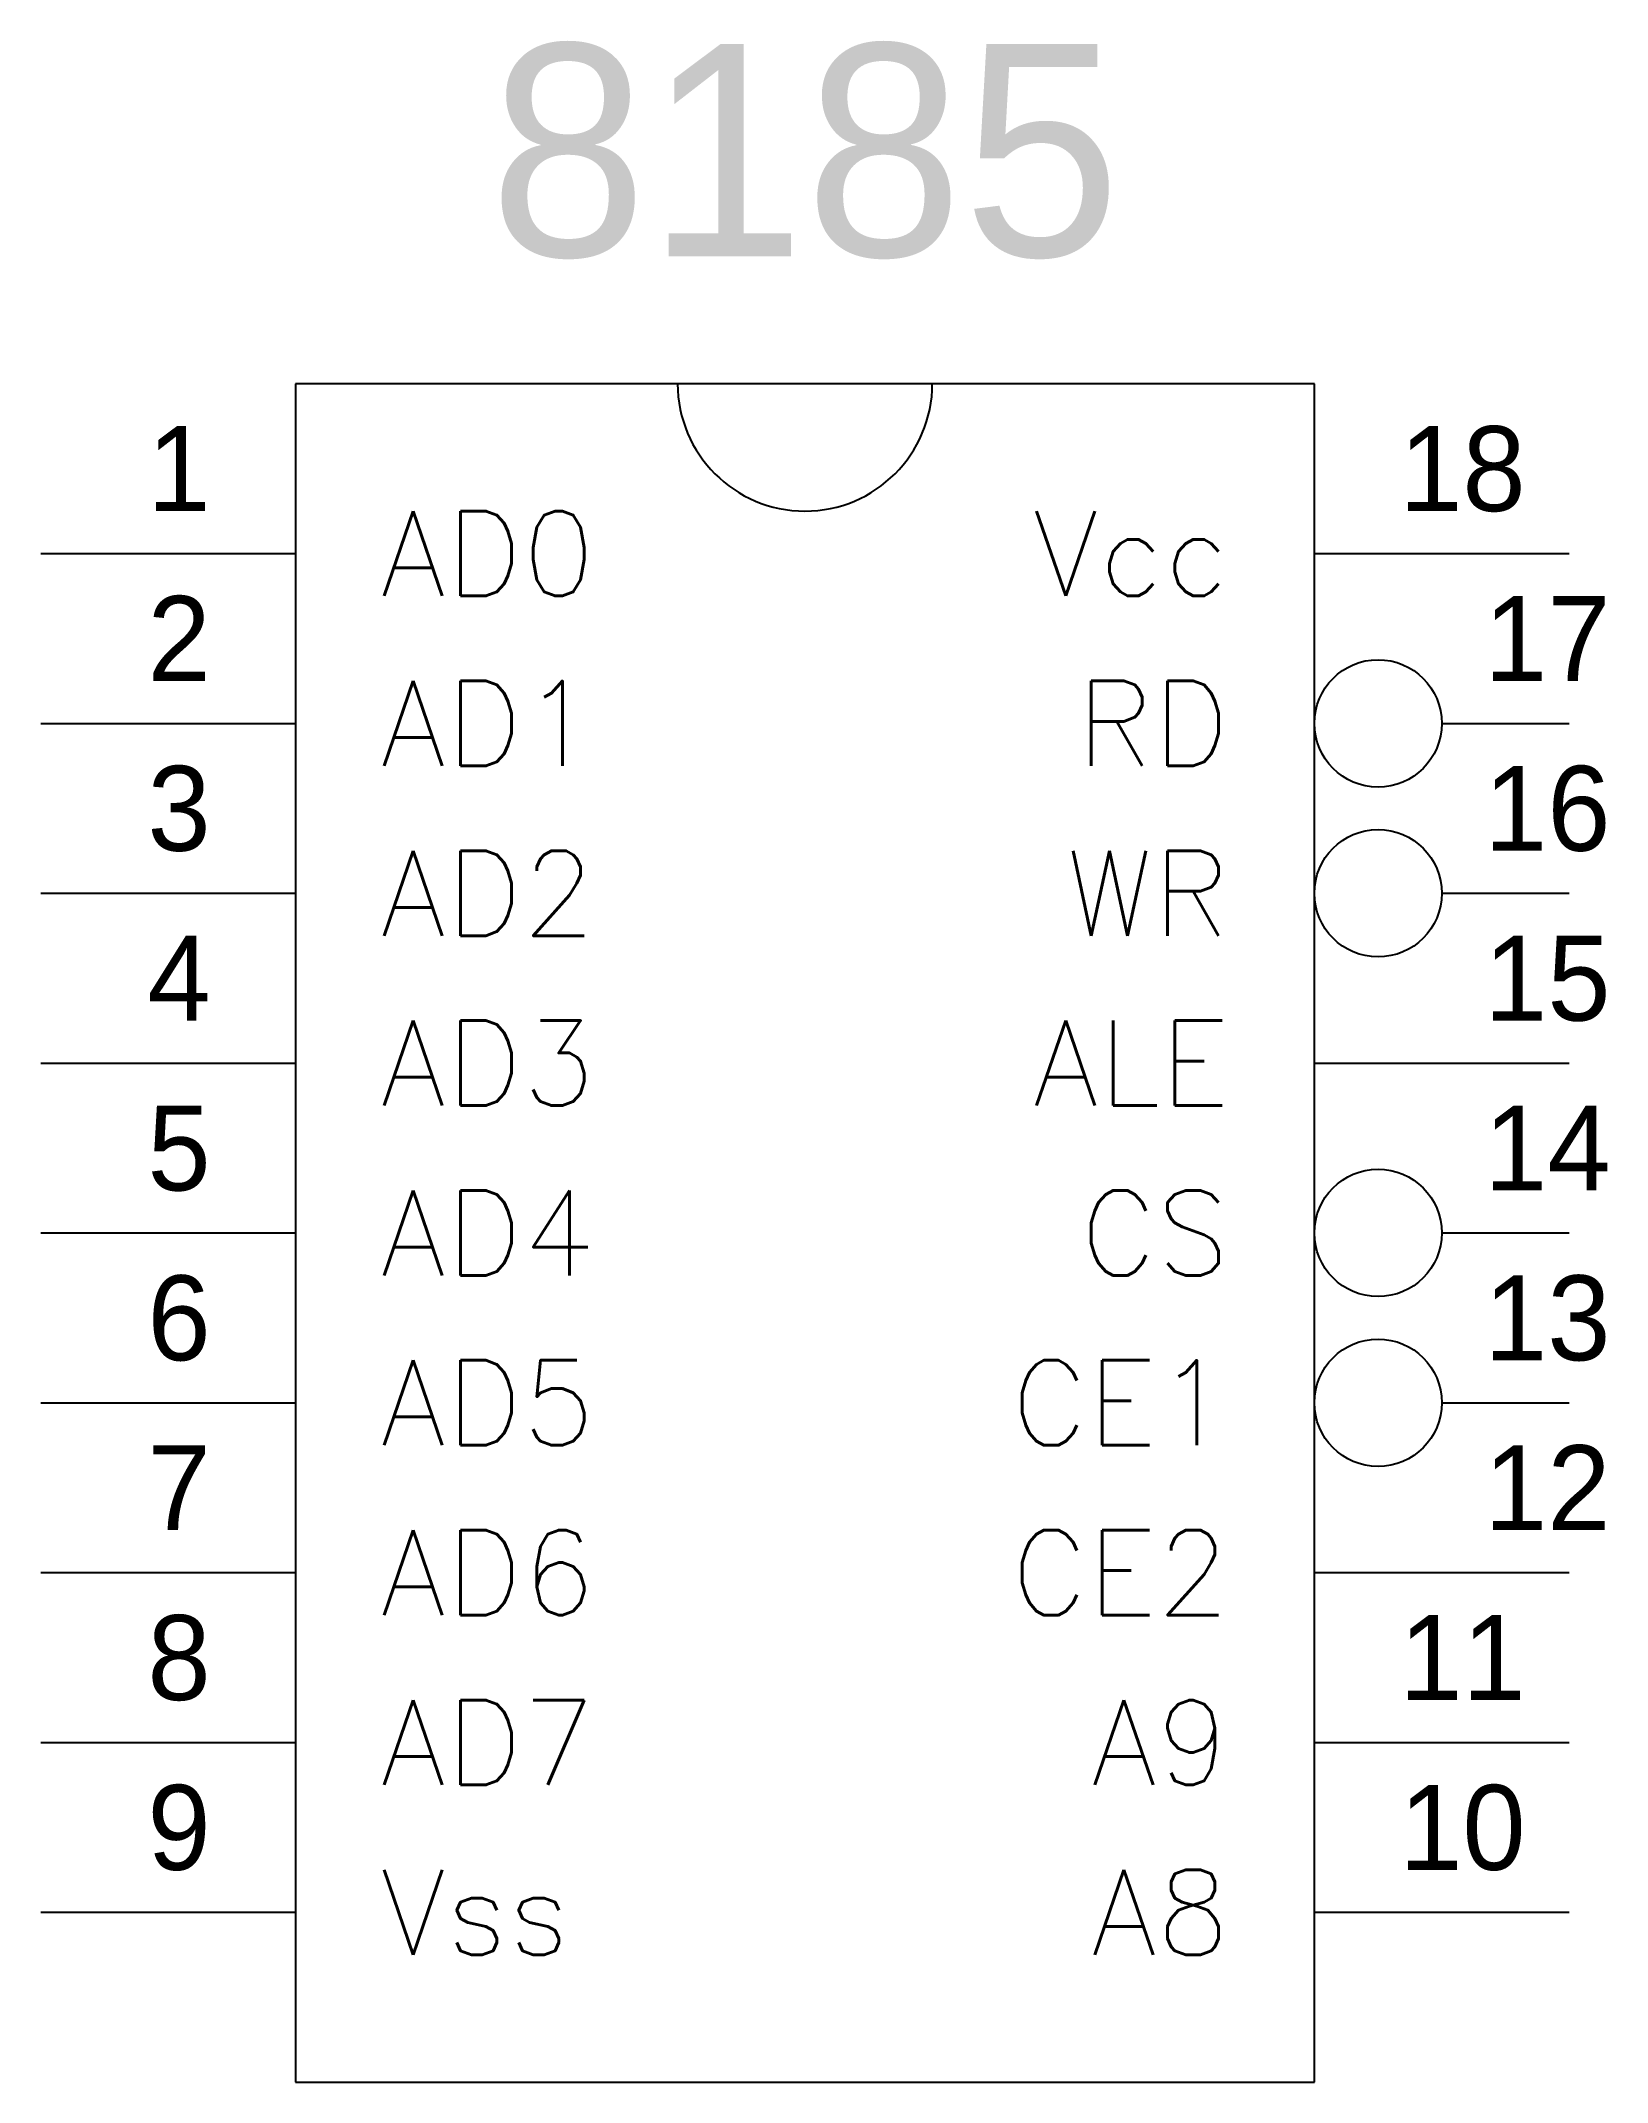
# Model space of a CAD drawing. Extents: x 3.6 to 5.44, y 2.2 to 4.6.
import ezdxf
from ezdxf.enums import TextEntityAlignment as Align

# ---------------------------------------------------------------- set-up
doc = ezdxf.new("R2010")
doc.units = 0
doc.header["$MEASUREMENT"] = 0
doc.layers.get('0').update_dxf_attribs({"linetype": 'CONTINUOUS'})
doc.styles.add('ROMANS', font='romans')

msp = doc.modelspace()

# ---------------------------------------------------------------- linework, layer by layer
for p, q in [((3.9, 4.2), (3.9, 2.2)), ((5.1, 4.2), (3.9, 4.2)), ((5.1, 2.2), (5.1, 4.2)), ((3.6, 4), (3.9, 4)), ((5.1, 4), (5.4, 4)), ((3.6, 3.8), (3.9, 3.8)), ((5.25, 3.8), (5.4, 3.8)), ((3.6, 3.6), (3.9, 3.6)), ((5.25, 3.6), (5.4, 3.6)), ((3.6, 3.4), (3.9, 3.4)), ((5.1, 3.4), (5.4, 3.4)), ((3.6, 3.2), (3.9, 3.2)), ((5.25, 3.2), (5.4, 3.2)), ((3.6, 3), (3.9, 3)), ((5.25, 3), (5.4, 3)), ((3.6, 2.8), (3.9, 2.8)), ((5.1, 2.8), (5.4, 2.8)), ((3.6, 2.6), (3.9, 2.6)), ((5.1, 2.6), (5.4, 2.6)), ((3.6, 2.4), (3.9, 2.4)), ((5.1, 2.4), (5.4, 2.4)), ((3.9, 2.2), (5.1, 2.2))]:
    msp.add_line(p, q)
for centre in [(5.175, 3.8), (5.175, 3.6), (5.175, 3.2), (5.175, 3)]:
    msp.add_circle(centre, 0.075)
msp.add_arc((4.5, 4.2), 0.15, 180, 0)

# ---------------------------------------------------------------- texts
msp.add_text('8185', height=0.25).set_placement((4.5, 4.35), align=Align.CENTER)
for s, p in [('1', (3.8, 4.05)), ('2', (3.8, 3.85)), ('3', (3.8, 3.65)), ('4', (3.8, 3.45)), ('5', (3.8, 3.25)), ('6', (3.8, 3.05)), ('7', (3.8, 2.85)), ('8', (3.8, 2.65)), ('9', (3.8, 2.45))]:
    msp.add_text(s, height=0.1).set_placement(p, align=Align.RIGHT)
for s, p in [('18', (5.2, 4.05)), ('17', (5.3, 3.85)), ('16', (5.3, 3.65)), ('15', (5.3, 3.45)), ('14', (5.3, 3.25)), ('13', (5.3, 3.05)), ('12', (5.3, 2.85)), ('11', (5.2, 2.65)), ('10', (5.2, 2.45))]:
    msp.add_text(s, height=0.1).set_placement(p)
at = {"style": 'ROMANS'}
for s, p in [('AD0', (4, 3.95)), ('AD1', (4, 3.75)), ('AD2', (4, 3.55)), ('AD3', (4, 3.35)), ('AD4', (4, 3.15)), ('AD5', (4, 2.95)), ('AD6', (4, 2.75)), ('AD7', (4, 2.55)), ('Vss', (4, 2.35))]:
    msp.add_text(s, height=0.1, dxfattribs=at).set_placement(p)
for s, p in [('Vcc', (5, 3.95)), ('RD', (5, 3.75)), ('WR', (5, 3.55)), ('ALE', (5, 3.35)), ('CS', (5, 3.15)), ('CE1', (5, 2.95)), ('CE2', (5, 2.75)), ('A9', (5, 2.55)), ('A8', (5, 2.35))]:
    msp.add_text(s, height=0.1, dxfattribs=at).set_placement(p, align=Align.RIGHT)

doc.saveas('drawing.dxf')
